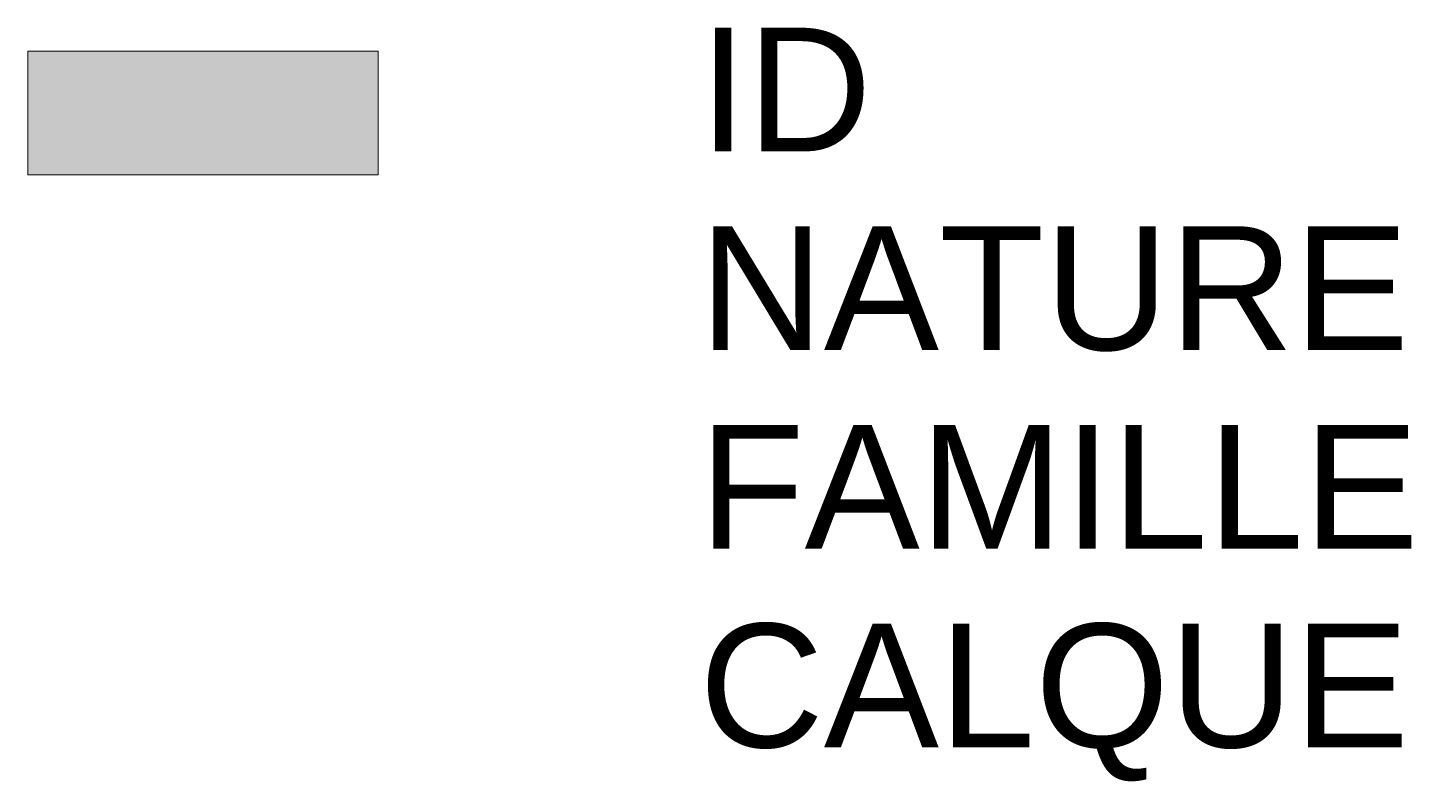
# Model space of a CAD drawing. Header units: metres. Extents: x 3268.77 to 3271, y 1885.17 to 1886.39.
import ezdxf

# ---------------------------------------------------------------- set-up
doc = ezdxf.new("R2010")
doc.units = ezdxf.units.M
doc.linetypes.add('Socle_Continu', pattern=[2.5, 2.5, 0])
doc.layers.add('CHAUF_SCT', color=6, linetype='Socle_Continu', lineweight=13)
doc.styles.get("Standard").update_dxf_attribs({"font": 'arial.ttf'})

msp = doc.modelspace()

# ---------------------------------------------------------------- hatches: boundary and pattern name
at = {"layer": 'CHAUF_SCT', "linetype": 'Socle_Continu'}
msp.add_hatch(color=256, dxfattribs=at).paths.add_polyline_path([(3268.7656, 1886.1548), (3268.7656, 1886.3548), (3269.3329, 1886.3548), (3269.3329, 1886.1548)])

# ---------------------------------------------------------------- linework, layer by layer
for p, q in [((3268.7656, 1886.1548), (3268.7656, 1886.3548)), ((3268.7656, 1886.3548), (3269.3329, 1886.3548)), ((3269.3329, 1886.3548), (3269.3329, 1886.1548)), ((3269.3329, 1886.1548), (3268.7656, 1886.1548))]:
    msp.add_line(p, q, dxfattribs=at)

# ---------------------------------------------------------------- texts
at = {"layer": 'CHAUF_SCT', "linetype": 'Socle_Continu', "flags": 9}
for tag, p, s in [('ID', (3269.8521, 1886.1927), 'EP_0361'), ('NATURE', (3269.8521, 1885.8714), 'Point fixe'), ('FAMILLE', (3269.8521, 1885.5501), 'Chauffage'), ('CALQUE', (3269.8521, 1885.2288), 'CHAUF_SCT')]:
    msp.add_attdef(tag, p, s, height=0.2, dxfattribs=at)

doc.saveas('drawing.dxf')
